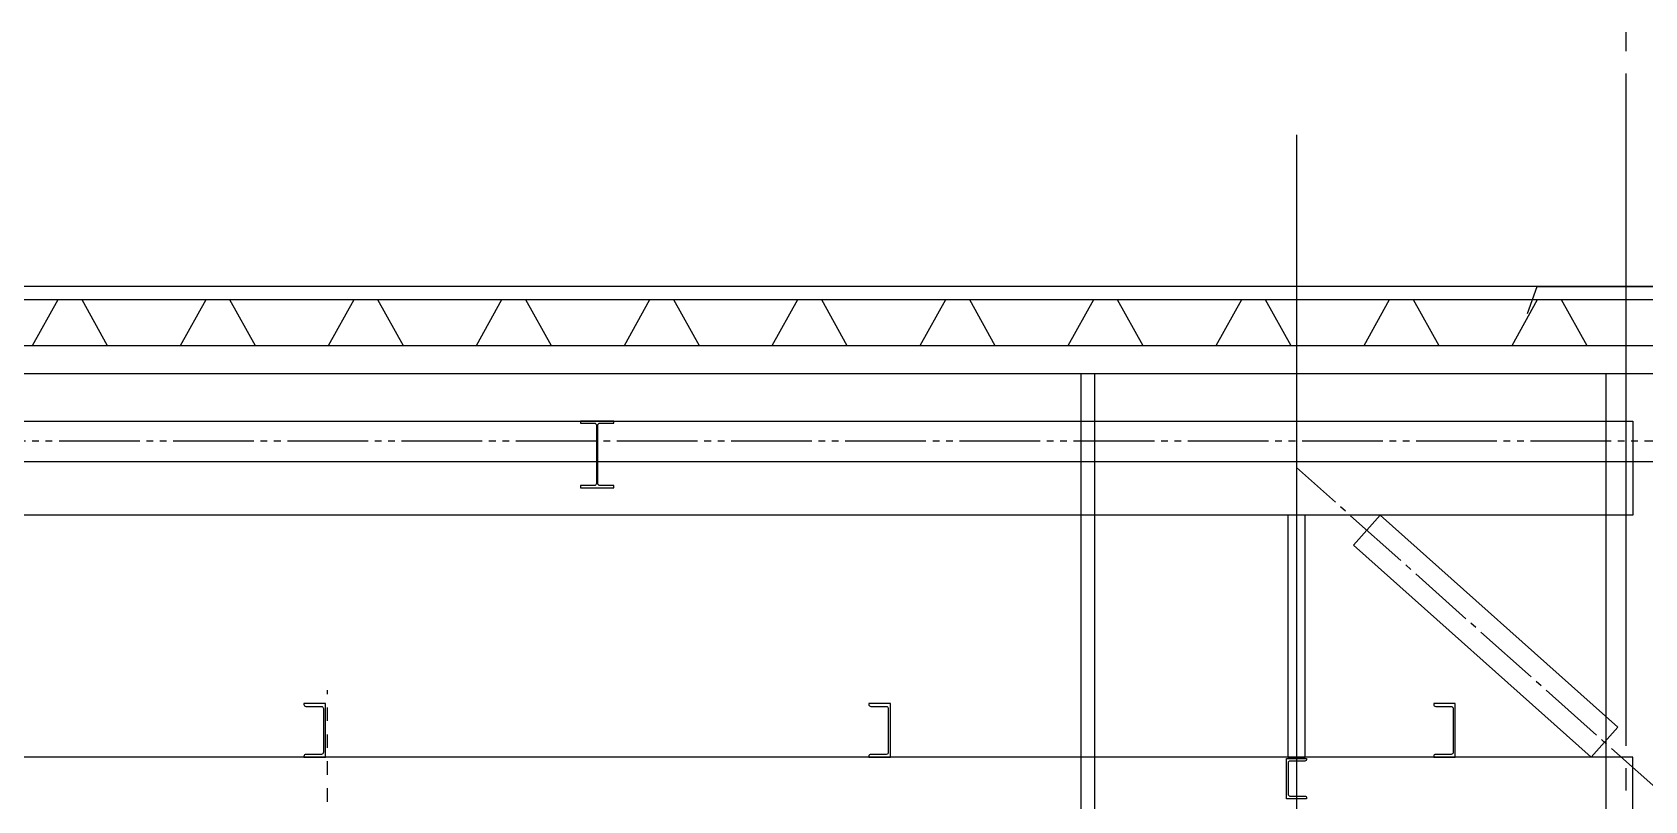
# Model space of a CAD drawing. Header units: millimetres. Extents: x -32710 to 654186, y -254124 to 420220.
# Drawn here: x 266500 to 272495, y 404688 to 407545 of the extents above; entities that cross this region are included whole.
import ezdxf

# ---------------------------------------------------------------- set-up
doc = ezdxf.new("R2010")
doc.units = ezdxf.units.MM
doc.header["$LTSCALE"] = 1000
for name, pattern in [('TPH12-SEC-@E$0$CENTERK0', [0.65, 0.5, -0.05, 0.05, -0.05]), ('TPH12-SEC-@E$0$CENTERK3', [2.749, 2.5, -0.083, 0.083, -0.083]), ('TPH12-SEC-@E$0$DOTK1', [0.1, 0.05, -0.05]), ('TPH12-SEC-@E$0$PHANTOMK1', [1.415, 1, -0.083, 0.083, -0.083, 0.083, -0.083])]:
    doc.linetypes.add(name, pattern=pattern)
for name, color, linetype in [('TPH12-SEC-@E$0$$FFU', 252, 'TPH12-SEC-@E$0$DOTK1'), ('TPH12-SEC-@E$0$HATCH', 252, 'Continuous'), ('TPH12-SEC-@E$0$PT', 252, 'Continuous'), ('TPH12-SEC-@E$0$SIAGE1', 252, 'Continuous'), ('TPH12-SEC-@E$0$SIAGE3', 252, 'Continuous'), ('TPH12-SEC-@E$0$STEEL2', 252, 'Continuous'), ('TPH12-SEC-@E$0$STEEL3', 252, 'Continuous'), ('TPH12-SEC-@E$0$SUGATA2', 252, 'Continuous'), ('TPH12-SEC-@E$0$SUGATA3', 252, 'Continuous')]:
    doc.layers.add(name, color=color, linetype=linetype)
doc.layers.add('TPH12-SEC-@E$0$K-SIN', color=252, linetype='TPH12-SEC-@E$0$CENTERK3', plot=False)

# ---------------------------------------------------------------- blocks, each defined once
blk = doc.blocks.new('TPH12-SEC-@E')
at = {"layer": 'DEFPOINTS'}
for p, q in [((271200, 407164.1), (271200, 404164.1)), ((264400, 405950), (272800, 405950))]:
    blk.add_line(p, q, dxfattribs=at)
at = {"layer": 'TPH12-SEC-@E$0$$FFU'}
blk.add_line((267598, 401285), (267598, 405100), dxfattribs=at)
at = {"layer": 'TPH12-SEC-@E$0$HATCH'}
blk.add_lwpolyline([(271411.3, 405638.1), (272294.9, 404850), (272394.7, 404961.9), (271511.1, 405750)], close=True, dxfattribs=at)
at = {"layer": 'TPH12-SEC-@E$0$K-SIN'}
blk.add_line((272425, 382900), (272425, 407545), dxfattribs=at)
at = {"layer": 'TPH12-SEC-@E$0$PT'}
for p, q in [((270400, 396500), (270400, 406275)), ((270450, 396500), (270450, 406275))]:
    blk.add_line(p, q, dxfattribs=at)
at = {"layer": 'TPH12-SEC-@E$0$SIAGE1'}
blk.add_line((272350, 406275), (272350, 394100), dxfattribs=at)
for points in [[(272059.2, 406500), (272095, 406600), (272835, 406600), (272835, 406750)], [(267050, 406380), (266780, 406380), (266685, 406550), (266595, 406550), (266500, 406380)], [(267600, 406380), (267330, 406380), (267235, 406550), (267145, 406550), (267050, 406380)], [(268150, 406380), (267880, 406380), (267785, 406550), (267695, 406550), (267600, 406380)], [(268700, 406380), (268430, 406380), (268335, 406550), (268245, 406550), (268150, 406380)], [(269250, 406380), (268980, 406380), (268885, 406550), (268795, 406550), (268700, 406380)], [(269800, 406380), (269530, 406380), (269435, 406550), (269345, 406550), (269250, 406380)], [(270350, 406380), (270080, 406380), (269985, 406550), (269895, 406550), (269800, 406380)], [(270900, 406380), (270630, 406380), (270535, 406550), (270445, 406550), (270350, 406380)], [(271450, 406380), (271180, 406380), (271085, 406550), (270995, 406550), (270900, 406380)], [(272000, 406380), (271730, 406380), (271635, 406550), (271545, 406550), (271450, 406380)], [(272550, 406380), (272280, 406380), (272185, 406550), (272095, 406550), (272000, 406380)]]:
    blk.add_lwpolyline(points, dxfattribs=at)
at = {"layer": 'TPH12-SEC-@E$0$SIAGE3'}
blk.add_line((272935, 406380), (180300, 406380), dxfattribs=at)
at = {"layer": 'TPH12-SEC-@E$0$STEEL2'}
for points in [[(268662, 406100), (268538, 406100), (268538, 406092), (268589.5, 406092, -0.414214), (268597.5, 406084), (268597.5, 405868, -0.414214), (268589.5, 405860), (268538, 405860), (268538, 405852), (268662, 405852), (268662, 405860), (268610.5, 405860, -0.414214), (268602.5, 405868), (268602.5, 406084, -0.414214), (268610.5, 406092), (268662, 406092)], [(267590, 405050), (267510, 405050), (267510, 405046.5, 0.414214), (267517.5, 405039), (267575, 405039, -0.414214), (267582.5, 405031.5), (267582.5, 404868.5, -0.414214), (267575, 404861), (267517.5, 404861, 0.414214), (267510, 404853.5), (267510, 404850), (267590, 404850)], [(269690, 405050), (269610, 405050), (269610, 405046.5, 0.414214), (269617.5, 405039), (269675, 405039, -0.414214), (269682.5, 405031.5), (269682.5, 404868.5, -0.414214), (269675, 404861), (269617.5, 404861, 0.414214), (269610, 404853.5), (269610, 404850), (269690, 404850)], [(271790, 405050), (271710, 405050), (271710, 405046.5, 0.414214), (271717.5, 405039), (271775, 405039, -0.414214), (271782.5, 405031.5), (271782.5, 404868.5, -0.414214), (271775, 404861), (271717.5, 404861, 0.414214), (271710, 404853.5), (271710, 404850), (271790, 404850)], [(271162.5, 404846), (271237.5, 404846), (271237.5, 404842.5, -0.414214), (271231, 404836), (271175.5, 404836, 0.414214), (271169, 404829.5), (271169, 404712.5, 0.414214), (271175.5, 404706), (271231, 404706, -0.414214), (271237.5, 404699.5), (271237.5, 404696), (271162.5, 404696)]]:
    blk.add_lwpolyline(points, format="xyb", close=True, dxfattribs=at)
at = {"layer": 'TPH12-SEC-@E$0$STEEL3', "linetype": 'TPH12-SEC-@E$0$PHANTOMK1', "ltscale": 0.3}
for p, q in [((268597.5, 406025), (264406, 406025)), ((272794, 406025), (268602.5, 406025))]:
    blk.add_line(p, q, dxfattribs=at)
at = {"layer": 'TPH12-SEC-@E$0$STEEL3', "linetype": 'TPH12-SEC-@E$0$CENTERK0', "ltscale": 0.5}
blk.add_line((272800, 404500), (271200, 405927), dxfattribs=at)
at = {"layer": 'TPH12-SEC-@E$0$STEEL3'}
for points in [[(272450, 405750), (256350, 405750), (256350, 406100), (272450, 406100)], [(271232.5, 404850), (271232.5, 405750), (271167.5, 405750), (271167.5, 404850)], [(272450, 404850), (256350, 404850), (256350, 404500), (272450, 404500)]]:
    blk.add_lwpolyline(points, close=True, dxfattribs=at)
at = {"layer": 'TPH12-SEC-@E$0$SUGATA2'}
blk.add_line((272950, 406275), (180300, 406275), dxfattribs=at)
at = {"layer": 'TPH12-SEC-@E$0$SUGATA3'}
for p, q in [((272800, 406600), (180865, 406600)), ((272800, 406550), (180865, 406550))]:
    blk.add_line(p, q, dxfattribs=at)

msp = doc.modelspace()

# ---------------------------------------------------------------- block references
msp.add_blockref('TPH12-SEC-@E', (0, 0))

doc.saveas('drawing.dxf')
